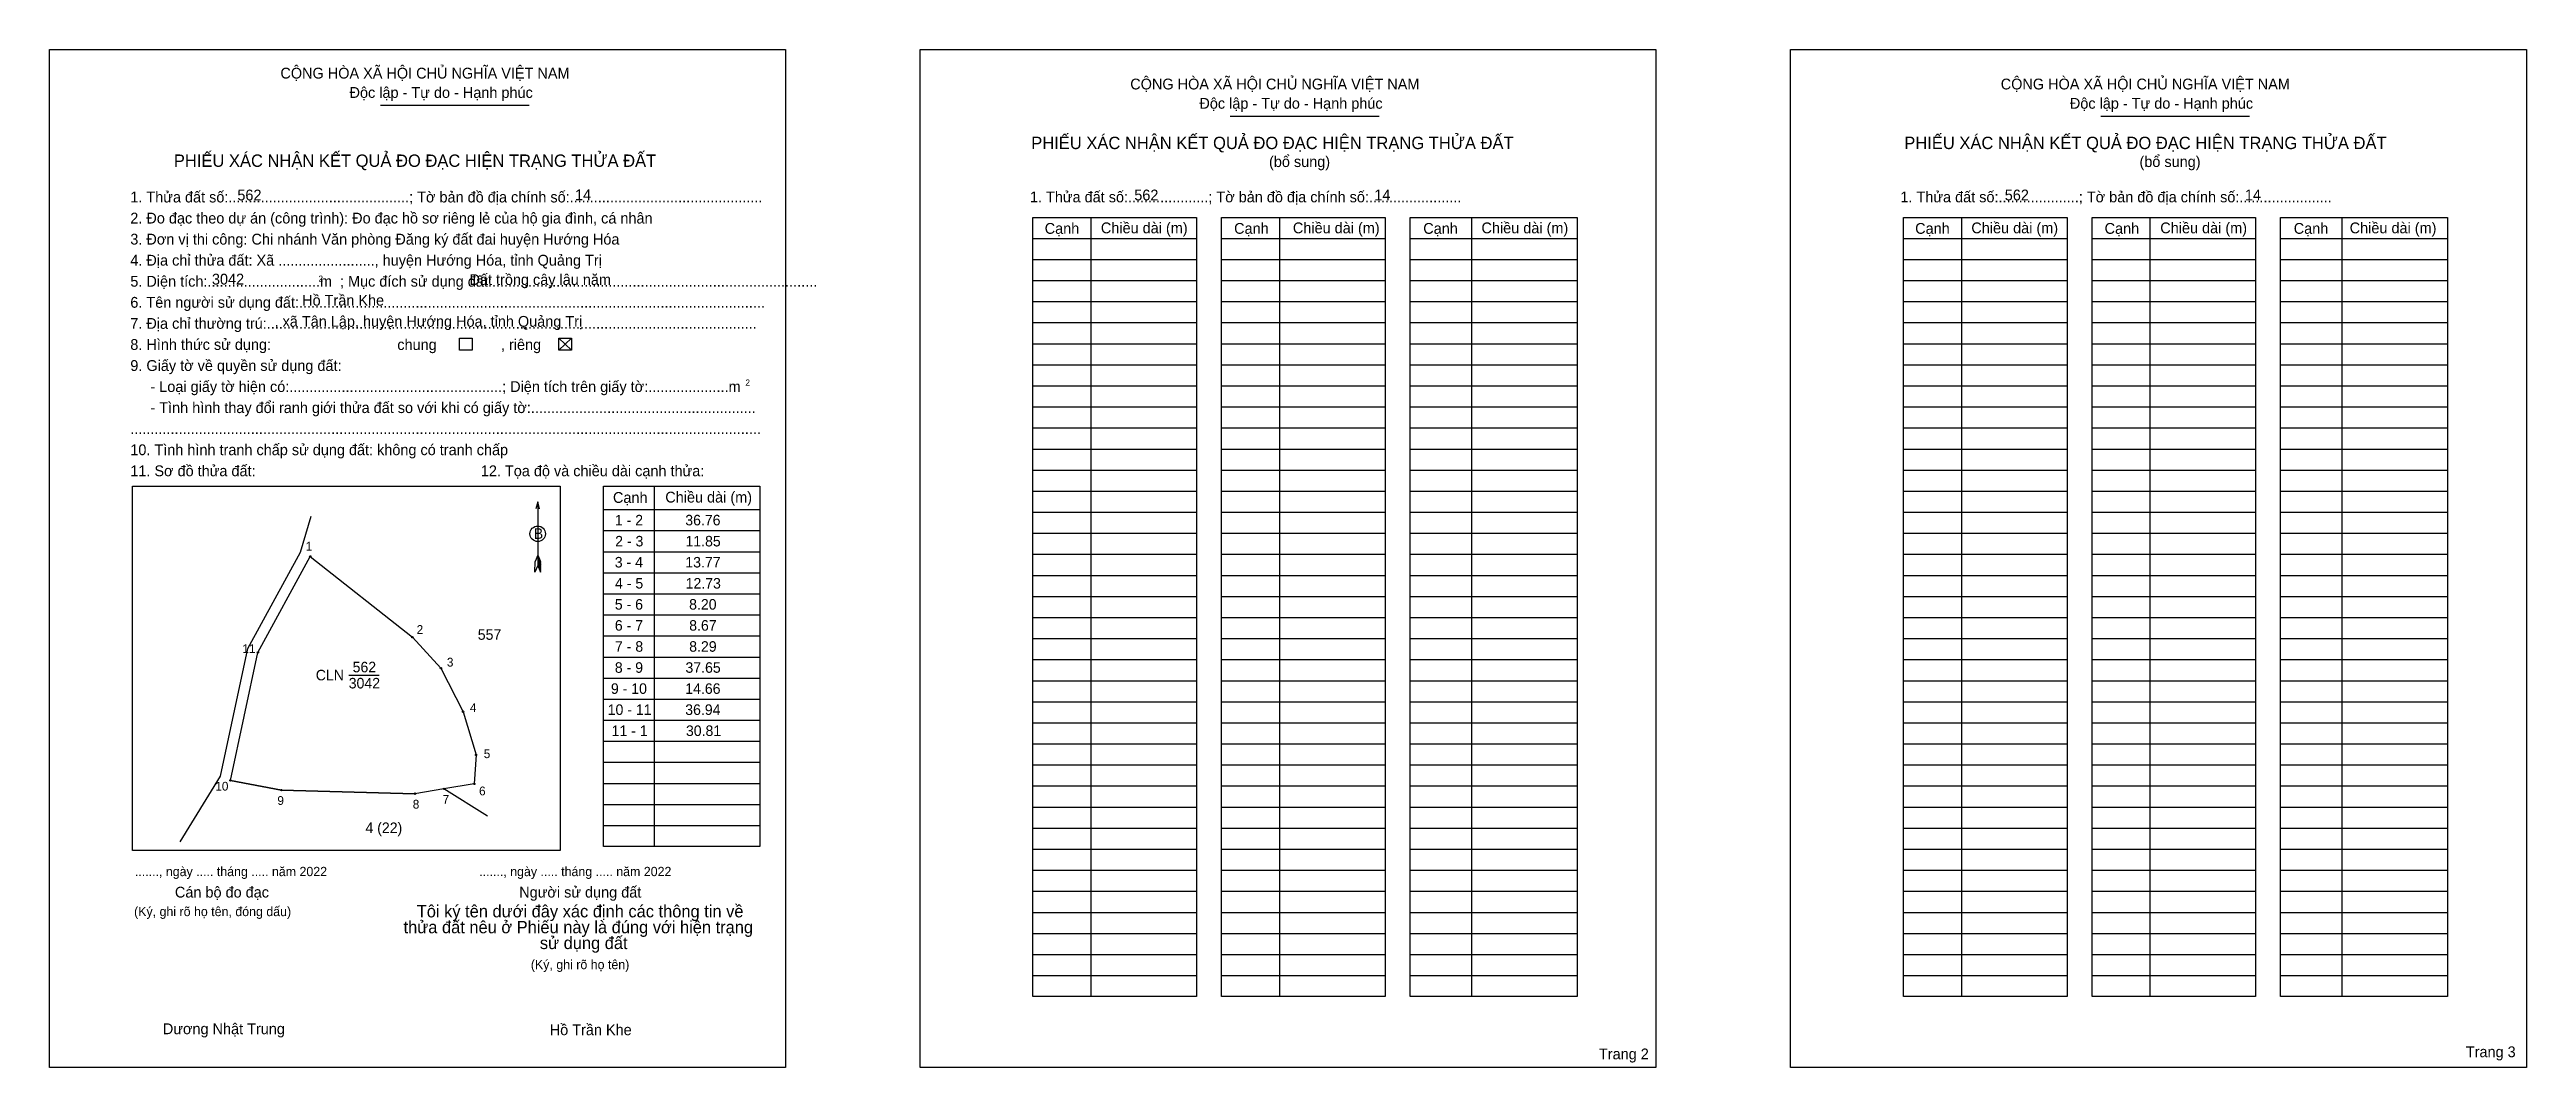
# Model space of a CAD drawing. Extents: x 548503 to 549202, y 1835998 to 1836285.
import ezdxf

# ---------------------------------------------------------------- set-up
doc = ezdxf.new("R2010")
doc.units = 0
for name, color, linetype in [('Level 1', 7, 'Continuous'), ('Level 10', 7, 'Continuous'), ('Level 11', 7, 'Continuous'), ('Level 13', 7, 'Continuous'), ('Level 2', 7, 'Continuous'), ('Level 25', 7, 'Continuous'), ('Level 48', 7, 'Continuous'), ('Level 50', 7, 'Continuous'), ('Level 52', 7, 'Continuous'), ('Level 55', 7, 'Continuous'), ('Level 6', 7, 'Continuous'), ('Level 9', 7, 'Continuous')]:
    doc.layers.add(name, color=color, linetype=linetype)

msp = doc.modelspace()

# ---------------------------------------------------------------- linework, layer by layer
at = {"layer": 'Level 1'}
for p, q in [((548502.99, 1836285.08), (548502.99, 1836285.08)), ((548748.5, 1836285.08), (548748.5, 1836285.08)), ((548596.32, 1836269.36), (548638.29, 1836269.36)), ((548836, 1836266.3), (548877.98, 1836266.3)), ((549081.51, 1836266.3), (549123.49, 1836266.3)), ((548796.7, 1836237.75), (548796.7, 1836017.97)), ((548849.87, 1836237.75), (548849.87, 1836017.97)), ((548904.04, 1836237.75), (548904.04, 1836017.97)), ((549042.21, 1836237.75), (549042.21, 1836017.97)), ((549095.39, 1836237.75), (549095.39, 1836017.97)), ((549149.55, 1836237.75), (549149.55, 1836017.97)), ((548780.36, 1836231.81), (548826.5, 1836231.81)), ((548833.54, 1836231.81), (548879.67, 1836231.81)), ((548886.72, 1836231.81), (548933.84, 1836231.81)), ((549025.87, 1836231.81), (549072.01, 1836231.81)), ((549079.05, 1836231.81), (549125.18, 1836231.81)), ((549132.23, 1836231.81), (549179.35, 1836231.81)), ((548780.36, 1836225.87), (548826.5, 1836225.87)), ((548833.54, 1836225.87), (548879.67, 1836225.87)), ((548886.72, 1836225.87), (548933.84, 1836225.87)), ((549025.87, 1836225.87), (549072.01, 1836225.87)), ((549079.05, 1836225.87), (549125.18, 1836225.87)), ((549132.23, 1836225.87), (549179.35, 1836225.87)), ((548780.36, 1836219.93), (548826.5, 1836219.93)), ((548833.54, 1836219.93), (548879.67, 1836219.93)), ((548886.72, 1836219.93), (548933.84, 1836219.93)), ((549025.87, 1836219.93), (549072.01, 1836219.93)), ((549079.05, 1836219.93), (549125.18, 1836219.93)), ((549132.23, 1836219.93), (549179.35, 1836219.93)), ((548780.36, 1836213.99), (548826.5, 1836213.99)), ((548780.36, 1836208.05), (548826.5, 1836208.05)), ((548833.54, 1836213.99), (548879.67, 1836213.99)), ((548833.54, 1836208.05), (548879.67, 1836208.05)), ((548886.72, 1836213.99), (548933.84, 1836213.99)), ((548886.72, 1836208.05), (548933.84, 1836208.05)), ((549025.87, 1836213.99), (549072.01, 1836213.99)), ((549025.87, 1836208.05), (549072.01, 1836208.05)), ((549079.05, 1836213.99), (549125.18, 1836213.99)), ((549079.05, 1836208.05), (549125.18, 1836208.05)), ((549132.23, 1836213.99), (549179.35, 1836213.99)), ((549132.23, 1836208.05), (549179.35, 1836208.05)), ((548646.62, 1836203.66), (548650.19, 1836200.33)), ((548646.62, 1836200.33), (548650.19, 1836203.66)), ((548780.36, 1836202.11), (548826.5, 1836202.11)), ((548833.54, 1836202.11), (548879.67, 1836202.11)), ((548886.72, 1836202.11), (548933.84, 1836202.11)), ((549025.87, 1836202.11), (549072.01, 1836202.11)), ((549079.05, 1836202.11), (549125.18, 1836202.11)), ((549132.23, 1836202.11), (549179.35, 1836202.11)), ((548780.36, 1836196.17), (548826.5, 1836196.17)), ((548833.54, 1836196.17), (548879.67, 1836196.17)), ((548886.72, 1836196.17), (548933.84, 1836196.17)), ((549025.87, 1836196.17), (549072.01, 1836196.17)), ((549079.05, 1836196.17), (549125.18, 1836196.17)), ((549132.23, 1836196.17), (549179.35, 1836196.17)), ((548780.36, 1836190.23), (548826.5, 1836190.23)), ((548833.54, 1836190.23), (548879.67, 1836190.23)), ((548886.72, 1836190.23), (548933.84, 1836190.23)), ((549025.87, 1836190.23), (549072.01, 1836190.23)), ((549079.05, 1836190.23), (549125.18, 1836190.23)), ((549132.23, 1836190.23), (549179.35, 1836190.23)), ((548780.36, 1836184.29), (548826.5, 1836184.29)), ((548833.54, 1836184.29), (548879.67, 1836184.29)), ((548886.72, 1836184.29), (548933.84, 1836184.29)), ((549025.87, 1836184.29), (549072.01, 1836184.29)), ((549079.05, 1836184.29), (549125.18, 1836184.29)), ((549132.23, 1836184.29), (549179.35, 1836184.29)), ((548780.36, 1836178.35), (548826.5, 1836178.35)), ((548780.36, 1836172.41), (548826.5, 1836172.41)), ((548833.54, 1836178.35), (548879.67, 1836178.35)), ((548833.54, 1836172.41), (548879.67, 1836172.41)), ((548886.72, 1836178.35), (548933.84, 1836178.35)), ((548886.72, 1836172.41), (548933.84, 1836172.41)), ((549025.87, 1836178.35), (549072.01, 1836178.35)), ((549025.87, 1836172.41), (549072.01, 1836172.41)), ((549079.05, 1836178.35), (549125.18, 1836178.35)), ((549079.05, 1836172.41), (549125.18, 1836172.41)), ((549132.23, 1836178.35), (549179.35, 1836178.35)), ((549132.23, 1836172.41), (549179.35, 1836172.41)), ((548780.36, 1836166.47), (548826.5, 1836166.47)), ((548833.54, 1836166.47), (548879.67, 1836166.47)), ((548886.72, 1836166.47), (548933.84, 1836166.47)), ((549025.87, 1836166.47), (549072.01, 1836166.47)), ((549079.05, 1836166.47), (549125.18, 1836166.47)), ((549132.23, 1836166.47), (549179.35, 1836166.47)), ((548526.36, 1836161.93), (548526.36, 1836161.93)), ((548673.48, 1836161.96), (548673.48, 1836060.28)), ((548780.36, 1836160.53), (548826.5, 1836160.53)), ((548833.54, 1836160.53), (548879.67, 1836160.53)), ((548886.72, 1836160.53), (548933.84, 1836160.53)), ((549025.87, 1836160.53), (549072.01, 1836160.53)), ((549079.05, 1836160.53), (549125.18, 1836160.53)), ((549132.23, 1836160.53), (549179.35, 1836160.53)), ((548640.66, 1836157.49), (548640.66, 1836139.52)), ((548659.23, 1836155.32), (548703.28, 1836155.32)), ((548780.36, 1836154.59), (548826.5, 1836154.59)), ((548833.54, 1836154.59), (548879.67, 1836154.59)), ((548886.72, 1836154.59), (548933.84, 1836154.59)), ((549025.87, 1836154.59), (549072.01, 1836154.59)), ((549079.05, 1836154.59), (549125.18, 1836154.59)), ((549132.23, 1836154.59), (549179.35, 1836154.59)), ((548659.23, 1836149.38), (548703.28, 1836149.38)), ((548780.36, 1836148.65), (548826.5, 1836148.65)), ((548833.54, 1836148.65), (548879.67, 1836148.65)), ((548886.72, 1836148.65), (548933.84, 1836148.65)), ((549025.87, 1836148.65), (549072.01, 1836148.65)), ((549079.05, 1836148.65), (549125.18, 1836148.65)), ((549132.23, 1836148.65), (549179.35, 1836148.65)), ((548639.87, 1836137.69), (548639.91, 1836140.66)), ((548640.66, 1836139.52), (548639.87, 1836137.69)), ((548640.66, 1836142.49), (548639.91, 1836140.66)), ((548640.66, 1836142.49), (548641.43, 1836140.66)), ((548640.66, 1836142.23), (548641.43, 1836140.39)), ((548640.66, 1836141.97), (548641.43, 1836140.13)), ((548640.66, 1836141.72), (548641.44, 1836139.87)), ((548640.66, 1836141.45), (548641.44, 1836139.6)), ((548640.66, 1836141.19), (548641.44, 1836139.33)), ((548640.66, 1836140.93), (548641.44, 1836139.06)), ((548640.66, 1836140.68), (548641.45, 1836138.8)), ((548640.66, 1836140.42), (548641.45, 1836138.53)), ((548640.66, 1836140.16), (548641.45, 1836138.26)), ((548640.66, 1836139.9), (548641.46, 1836138)), ((548640.66, 1836139.52), (548641.46, 1836137.69)), ((548641.46, 1836137.69), (548641.43, 1836140.66)), ((548659.23, 1836143.44), (548703.28, 1836143.44)), ((548659.23, 1836137.5), (548703.28, 1836137.5)), ((548780.36, 1836142.71), (548826.5, 1836142.71)), ((548833.54, 1836142.71), (548879.67, 1836142.71)), ((548886.72, 1836142.71), (548933.84, 1836142.71)), ((549025.87, 1836142.71), (549072.01, 1836142.71)), ((549079.05, 1836142.71), (549125.18, 1836142.71)), ((549132.23, 1836142.71), (549179.35, 1836142.71)), ((548659.23, 1836131.56), (548703.28, 1836131.56)), ((548780.36, 1836136.77), (548826.5, 1836136.77)), ((548780.36, 1836130.83), (548826.5, 1836130.83)), ((548833.54, 1836136.77), (548879.67, 1836136.77)), ((548833.54, 1836130.83), (548879.67, 1836130.83)), ((548886.72, 1836136.77), (548933.84, 1836136.77)), ((548886.72, 1836130.83), (548933.84, 1836130.83)), ((549025.87, 1836136.77), (549072.01, 1836136.77)), ((549025.87, 1836130.83), (549072.01, 1836130.83)), ((549079.05, 1836136.77), (549125.18, 1836136.77)), ((549079.05, 1836130.83), (549125.18, 1836130.83)), ((549132.23, 1836136.77), (549179.35, 1836136.77)), ((549132.23, 1836130.83), (549179.35, 1836130.83)), ((548659.23, 1836125.62), (548703.28, 1836125.62)), ((548780.36, 1836124.89), (548826.5, 1836124.89)), ((548833.54, 1836124.89), (548879.67, 1836124.89)), ((548886.72, 1836124.89), (548933.84, 1836124.89)), ((549025.87, 1836124.89), (549072.01, 1836124.89)), ((549079.05, 1836124.89), (549125.18, 1836124.89)), ((549132.23, 1836124.89), (549179.35, 1836124.89)), ((548659.23, 1836119.68), (548703.28, 1836119.68)), ((548780.36, 1836118.95), (548826.5, 1836118.95)), ((548833.54, 1836118.95), (548879.67, 1836118.95)), ((548886.72, 1836118.95), (548933.84, 1836118.95)), ((549025.87, 1836118.95), (549072.01, 1836118.95)), ((549079.05, 1836118.95), (549125.18, 1836118.95)), ((549132.23, 1836118.95), (549179.35, 1836118.95)), ((548659.23, 1836113.74), (548703.28, 1836113.74)), ((548780.36, 1836113.01), (548826.5, 1836113.01)), ((548833.54, 1836113.01), (548879.67, 1836113.01)), ((548886.72, 1836113.01), (548933.84, 1836113.01)), ((549025.87, 1836113.01), (549072.01, 1836113.01)), ((549079.05, 1836113.01), (549125.18, 1836113.01)), ((549132.23, 1836113.01), (549179.35, 1836113.01)), ((548659.23, 1836107.8), (548703.28, 1836107.8)), ((548780.36, 1836107.07), (548826.5, 1836107.07)), ((548833.54, 1836107.07), (548879.67, 1836107.07)), ((548886.72, 1836107.07), (548933.84, 1836107.07)), ((549025.87, 1836107.07), (549072.01, 1836107.07)), ((549079.05, 1836107.07), (549125.18, 1836107.07)), ((549132.23, 1836107.07), (549179.35, 1836107.07)), ((548659.23, 1836101.86), (548703.28, 1836101.86)), ((548659.23, 1836095.92), (548703.28, 1836095.92)), ((548780.36, 1836101.13), (548826.5, 1836101.13)), ((548833.54, 1836101.13), (548879.67, 1836101.13)), ((548886.72, 1836101.13), (548933.84, 1836101.13)), ((549025.87, 1836101.13), (549072.01, 1836101.13)), ((549079.05, 1836101.13), (549125.18, 1836101.13)), ((549132.23, 1836101.13), (549179.35, 1836101.13)), ((548659.23, 1836089.98), (548703.28, 1836089.98)), ((548780.36, 1836095.19), (548826.5, 1836095.19)), ((548780.36, 1836089.25), (548826.5, 1836089.25)), ((548833.54, 1836095.19), (548879.67, 1836095.19)), ((548833.54, 1836089.25), (548879.67, 1836089.25)), ((548886.72, 1836095.19), (548933.84, 1836095.19)), ((548886.72, 1836089.25), (548933.84, 1836089.25)), ((549025.87, 1836095.19), (549072.01, 1836095.19)), ((549025.87, 1836089.25), (549072.01, 1836089.25)), ((549079.05, 1836095.19), (549125.18, 1836095.19)), ((549079.05, 1836089.25), (549125.18, 1836089.25)), ((549132.23, 1836095.19), (549179.35, 1836095.19)), ((549132.23, 1836089.25), (549179.35, 1836089.25)), ((548659.23, 1836084.04), (548703.28, 1836084.04)), ((548780.36, 1836083.31), (548826.5, 1836083.31)), ((548833.54, 1836083.31), (548879.67, 1836083.31)), ((548886.72, 1836083.31), (548933.84, 1836083.31)), ((549025.87, 1836083.31), (549072.01, 1836083.31)), ((549079.05, 1836083.31), (549125.18, 1836083.31)), ((549132.23, 1836083.31), (549179.35, 1836083.31)), ((548659.23, 1836078.1), (548703.28, 1836078.1)), ((548780.36, 1836077.37), (548826.5, 1836077.37)), ((548833.54, 1836077.37), (548879.67, 1836077.37)), ((548886.72, 1836077.37), (548933.84, 1836077.37)), ((549025.87, 1836077.37), (549072.01, 1836077.37)), ((549079.05, 1836077.37), (549125.18, 1836077.37)), ((549132.23, 1836077.37), (549179.35, 1836077.37)), ((548659.23, 1836072.16), (548703.28, 1836072.16)), ((548780.36, 1836071.43), (548826.5, 1836071.43)), ((548833.54, 1836071.43), (548879.67, 1836071.43)), ((548886.72, 1836071.43), (548933.84, 1836071.43)), ((549025.87, 1836071.43), (549072.01, 1836071.43)), ((549079.05, 1836071.43), (549125.18, 1836071.43)), ((549132.23, 1836071.43), (549179.35, 1836071.43)), ((548659.23, 1836066.22), (548703.28, 1836066.22)), ((548780.36, 1836065.49), (548826.5, 1836065.49)), ((548833.54, 1836065.49), (548879.67, 1836065.49)), ((548886.72, 1836065.49), (548933.84, 1836065.49)), ((549025.87, 1836065.49), (549072.01, 1836065.49)), ((549079.05, 1836065.49), (549125.18, 1836065.49)), ((549132.23, 1836065.49), (549179.35, 1836065.49)), ((548647.02, 1836059.14), (548647.02, 1836059.14)), ((548780.36, 1836059.55), (548826.5, 1836059.55)), ((548780.36, 1836053.61), (548826.5, 1836053.61)), ((548833.54, 1836059.55), (548879.67, 1836059.55)), ((548833.54, 1836053.61), (548879.67, 1836053.61)), ((548886.72, 1836059.55), (548933.84, 1836059.55)), ((548886.72, 1836053.61), (548933.84, 1836053.61)), ((549025.87, 1836059.55), (549072.01, 1836059.55)), ((549025.87, 1836053.61), (549072.01, 1836053.61)), ((549079.05, 1836059.55), (549125.18, 1836059.55)), ((549079.05, 1836053.61), (549125.18, 1836053.61)), ((549132.23, 1836059.55), (549179.35, 1836059.55)), ((549132.23, 1836053.61), (549179.35, 1836053.61)), ((548780.36, 1836047.67), (548826.5, 1836047.67)), ((548833.54, 1836047.67), (548879.67, 1836047.67)), ((548886.72, 1836047.67), (548933.84, 1836047.67)), ((549025.87, 1836047.67), (549072.01, 1836047.67)), ((549079.05, 1836047.67), (549125.18, 1836047.67)), ((549132.23, 1836047.67), (549179.35, 1836047.67)), ((548780.36, 1836041.73), (548826.5, 1836041.73)), ((548833.54, 1836041.73), (548879.67, 1836041.73)), ((548886.72, 1836041.73), (548933.84, 1836041.73)), ((549025.87, 1836041.73), (549072.01, 1836041.73)), ((549079.05, 1836041.73), (549125.18, 1836041.73)), ((549132.23, 1836041.73), (549179.35, 1836041.73)), ((548780.36, 1836035.79), (548826.5, 1836035.79)), ((548833.54, 1836035.79), (548879.67, 1836035.79)), ((548886.72, 1836035.79), (548933.84, 1836035.79)), ((549025.87, 1836035.79), (549072.01, 1836035.79)), ((549079.05, 1836035.79), (549125.18, 1836035.79)), ((549132.23, 1836035.79), (549179.35, 1836035.79)), ((548780.36, 1836029.85), (548826.5, 1836029.85)), ((548833.54, 1836029.85), (548879.67, 1836029.85)), ((548886.72, 1836029.85), (548933.84, 1836029.85)), ((549025.87, 1836029.85), (549072.01, 1836029.85)), ((549079.05, 1836029.85), (549125.18, 1836029.85)), ((549132.23, 1836029.85), (549179.35, 1836029.85)), ((548780.36, 1836023.91), (548826.5, 1836023.91)), ((548833.54, 1836023.91), (548879.67, 1836023.91)), ((548886.72, 1836023.91), (548933.84, 1836023.91)), ((549025.87, 1836023.91), (549072.01, 1836023.91)), ((549079.05, 1836023.91), (549125.18, 1836023.91)), ((549132.23, 1836023.91), (549179.35, 1836023.91)), ((548710.57, 1835997.98), (548710.57, 1835997.98)), ((548956.07, 1835997.98), (548956.07, 1835997.98))]:
    msp.add_line(p, q, dxfattribs=at)
for points in [[(548780.36, 1836237.75), (548826.5, 1836237.75), (548826.5, 1836017.97), (548780.36, 1836017.97)], [(548833.54, 1836237.75), (548879.67, 1836237.75), (548879.67, 1836017.97), (548833.54, 1836017.97)], [(548886.72, 1836237.75), (548933.84, 1836237.75), (548933.84, 1836017.97), (548886.72, 1836017.97)], [(549025.87, 1836237.75), (549072.01, 1836237.75), (549072.01, 1836017.97), (549025.87, 1836017.97)], [(549079.05, 1836237.75), (549125.18, 1836237.75), (549125.18, 1836017.97), (549079.05, 1836017.97)], [(549132.23, 1836237.75), (549179.35, 1836237.75), (549179.35, 1836017.97), (549132.23, 1836017.97)], [(548526.36, 1836161.93), (548647.02, 1836161.93), (548647.02, 1836059.14), (548526.36, 1836059.14)], [(548659.23, 1836161.96), (548703.28, 1836161.96), (548703.28, 1836060.28), (548659.23, 1836060.28)]]:
    msp.add_lwpolyline(points, close=True, dxfattribs=at)
msp.add_lwpolyline([(548641.18, 1836155.58), (548640.66, 1836157.49), (548640.15, 1836155.58)], dxfattribs=at)
msp.add_circle((548640.67, 1836148.5), 2.19, dxfattribs=at)
at = {"layer": 'Level 10'}
msp.add_lwpolyline([(548561.76, 1836115.05), (548576.51, 1836142.1), (548605.35, 1836119.31), (548613.37, 1836110.58), (548619.63, 1836098.32), (548623.29, 1836086.13), (548622.77, 1836077.95), (548614.22, 1836076.54), (548606.04, 1836075.19), (548568.4, 1836076.22), (548553.99, 1836078.94)], close=True, dxfattribs=at)
at = {"layer": 'Level 11'}
for centre in [(548576.51, 1836142.1), (548605.35, 1836119.31), (548561.76, 1836115.05), (548561.76, 1836115.05), (548613.37, 1836110.58), (548619.63, 1836098.32), (548623.29, 1836086.13), (548553.99, 1836078.94), (548568.4, 1836076.22), (548606.04, 1836075.19), (548614.22, 1836076.54), (548622.77, 1836077.95)]:
    msp.add_circle(centre, 0.198, dxfattribs=at)
at = {"layer": 'Level 2'}
for points in [[(548502.99, 1836285.08), (548710.56, 1836285.08), (548710.56, 1835997.98), (548502.99, 1835997.98)], [(548748.5, 1836285.08), (548956.07, 1836285.08), (548956.07, 1835997.98), (548748.5, 1835997.98)], [(548994.01, 1836285.08), (549201.58, 1836285.08), (549201.58, 1835997.98), (548994.01, 1835997.98)]]:
    msp.add_lwpolyline(points, close=True, dxfattribs=at)
at = {"layer": 'Level 25'}
for p, q in [((548553.99, 1836078.94), (548568.4, 1836076.22)), ((548568.4, 1836076.22), (548606.04, 1836075.19))]:
    msp.add_line(p, q, dxfattribs=at)
at = {"layer": 'Level 50'}
for points in [[(548618.58, 1836203.66), (548622.14, 1836203.66), (548622.14, 1836200.33), (548618.58, 1836200.33)], [(548646.62, 1836203.66), (548650.19, 1836203.66), (548650.19, 1836200.33), (548646.62, 1836200.33)]]:
    msp.add_lwpolyline(points, close=True, dxfattribs=at)
at = {"layer": 'Level 9'}
for p, q in [((548573.73, 1836143.27), (548576.79, 1836153.45)), ((548558.92, 1836116.11), (548573.73, 1836143.27)), ((548551.17, 1836080.09), (548558.92, 1836116.11)), ((548587.37, 1836108.64), (548595.97, 1836108.64)), ((548539.87, 1836061.63), (548551.17, 1836080.09)), ((548626.48, 1836068.87), (548614.22, 1836076.54))]:
    msp.add_line(p, q, dxfattribs=at)

# ---------------------------------------------------------------- texts
at = {"layer": 'Level 1'}
for s, height, p in [('CỘNG HÒA XÃ HỘI CHỦ NGHĨA VIỆT NAM', 3.049, (548568.1, 1836276.89)), ('CỘNG HÒA XÃ HỘI CHỦ NGHĨA VIỆT NAM', 3.049, (548807.79, 1836273.82)), ('CỘNG HÒA XÃ HỘI CHỦ NGHĨA VIỆT NAM', 3.049, (549053.3, 1836273.82)), ('Độc lập - Tự do - Hạnh phúc', 3.049, (548587.6, 1836271.44)), ('Độc lập - Tự do - Hạnh phúc', 3.049, (548827.29, 1836268.38)), ('Độc lập - Tự do - Hạnh phúc', 3.049, (549072.8, 1836268.38)), ('PHIẾU XÁC NHẬN KẾT QUẢ ĐO ĐẠC HIỆN TRẠNG THỬA ĐẤT', 3.485, (548538.05, 1836251.99)), ('PHIẾU XÁC NHẬN KẾT QUẢ ĐO ĐẠC HIỆN TRẠNG THỬA ĐẤT', 3.485, (548779.87, 1836257)), ('PHIẾU XÁC NHẬN KẾT QUẢ ĐO ĐẠC HIỆN TRẠNG THỬA ĐẤT', 3.485, (549026.1, 1836257)), ('(bổ sung)', 3.049, (548846.93, 1836251.94)), ('(bổ sung)', 3.049, (549092.44, 1836251.94)), ('1. Thửa đất số:.............................................; Tờ bản đồ địa chính số:................................................', 3.04903, (548525.77, 1836241.95)), ('1. Thửa đất số:....................; Tờ bản đồ địa chính số:.......................', 3.049, (548779.5, 1836241.98)), ('1. Thửa đất số:....................; Tờ bản đồ địa chính số:.......................', 3.049, (549025.01, 1836241.98)), ('2. Đo đạc theo dự án (công trình): Đo đạc hồ sơ riêng lẻ của hộ gia đình, cá nhân', 3.049, (548525.77, 1836236.01)), ('Cạnh', 3.049, (548783.66, 1836233.1)), ('Chiều dài (m)', 3.049, (548799.5, 1836233.25)), ('Cạnh', 3.049, (548837.09, 1836233.1)), ('Chiều dài (m)', 3.049, (548853.66, 1836233.25)), ('Cạnh', 3.049, (548890.43, 1836233.1)), ('Chiều dài (m)', 3.049, (548906.85, 1836233.25)), ('Cạnh', 3.049, (549029.17, 1836233.1)), ('Chiều dài (m)', 3.049, (549045.01, 1836233.25)), ('Cạnh', 3.049, (549082.6, 1836233.1)), ('Chiều dài (m)', 3.049, (549098.3, 1836233.25)), ('Cạnh', 3.049, (549135.94, 1836233.1)), ('Chiều dài (m)', 3.049, (549151.72, 1836233.25)), ('3. Đơn vị thi công: Chi nhánh Văn phòng Đăng ký đất đai huyện Hướng Hóa', 3.049, (548525.77, 1836230.07)), ('4. Địa chỉ thửa đất: Xã ........................, huyện Hướng Hóa, tỉnh Quảng Trị', 3.049, (548525.77, 1836224.13)), ('5. Diện tích:............................m  ; Mục đích sử dụng đất:.................................................................................', 3.04903, (548525.77, 1836218.19)), ('2', 1.74, (548578.83, 1836219.58)), ('6. Tên người sử dụng đất:....................................................................................................................', 3.04903, (548525.77, 1836212.25)), ('7. Địa chỉ thường trú:..........................................................................................................................', 3.04903, (548525.77, 1836206.31)), ('chung                , riêng', 3.049, (548601.07, 1836200.34)), ('9. Giấy tờ về quyền sử dụng đất:', 3.049, (548525.77, 1836194.43)), ('     - Loại giấy tờ hiện có:.....................................................; Diện tích trên giấy tờ:....................m', 3.04903, (548525.77, 1836188.49)), ('2', 1.74, (548699.25, 1836190.27)), ('     - Tình hình thay đổi ranh giới thửa đất so với khi có giấy tờ:........................................................', 3.04903, (548525.77, 1836182.55)), ('10. Tình hình tranh chấp sử dụng đất: không có tranh chấp', 3.049, (548525.77, 1836170.67)), ('.............................................................................................................................................................', 3.04903, (548525.77, 1836176.61)), ('11. Sơ đồ thửa đất:', 3.049, (548525.77, 1836164.73)), ('12. Tọa độ và chiều dài cạnh thửa:', 3.049, (548624.63, 1836164.73)), ('Cạnh', 3.049, (548661.9, 1836157.21)), ('Chiều dài (m)', 3.049, (548676.65, 1836157.31)), ('B', 2.97, (548639.57, 1836147.06)), ('......., ngày ..... tháng ..... năm 2022', 2.6136, (548527.06, 1836051.94)), ('......., ngày ..... tháng ..... năm 2022', 2.6136, (548624.17, 1836051.94)), ('Cán bộ đo đạc', 3.049, (548538.35, 1836045.9)), ('Người sử dụng đất', 3.049, (548635.46, 1836045.9)), ('(Ký, ghi rõ họ tên, đóng dấu)', 2.6136, (548526.83, 1836040.66)), ('thửa đất nêu ở Phiếu này là đúng với hiện trạng', 3.4648, (548602.84, 1836035.83)), ('Tôi ký tên dưới đây xác định các thông tin về', 3.4648, (548606.55, 1836040.31)), ('sử dụng đất', 3.4648, (548641.28, 1836031.37)), ('(Ký, ghi rõ họ tên)', 2.6136, (548638.73, 1836025.7)), ('Dương Nhật Trung', 3.049, (548534.95, 1836007.36)), ('Trang 2', 3.049, (548939.99, 1836000.27)), ('Trang 3', 3.049, (549184.48, 1836000.87))]:
    msp.add_text(s, height=height, dxfattribs=at).set_placement(p)
at = {"layer": 'Level 13'}
for s, p in [('CLN', (548578.07, 1836107.16)), ('562', (548588.47, 1836109.43)), ('3042', (548587.37, 1836104.88))]:
    msp.add_text(s, height=2.97, dxfattribs=at).set_placement(p)
at = {"layer": 'Level 48'}
msp.add_text('8. Hình thức sử dụng:', height=3.0491, dxfattribs=at).set_placement((548525.77, 1836200.37))
at = {"layer": 'Level 52'}
for s, p in [('1 - 2', (548662.43, 1836150.87)), ('36.76', (548682.29, 1836150.87)), ('2 - 3', (548662.52, 1836144.93)), ('11.85', (548682.35, 1836144.93)), ('3 - 4', (548662.41, 1836138.99)), ('13.77', (548682.31, 1836138.99)), ('4 - 5', (548662.48, 1836133.05)), ('12.73', (548682.39, 1836133.05)), ('5 - 6', (548662.42, 1836127.11)), ('6 - 7', (548662.43, 1836121.17)), ('8.20', (548683.38, 1836127.11)), ('8.67', (548683.4, 1836121.17)), ('557', (548623.77, 1836118.59)), ('7 - 8', (548662.46, 1836115.23)), ('8.29', (548683.4, 1836115.23)), ('8 - 9', (548662.43, 1836109.29)), ('37.65', (548682.35, 1836109.29)), ('9 - 10', (548661.32, 1836103.35)), ('14.66', (548682.29, 1836103.35)), ('10 - 11', (548660.41, 1836097.41)), ('36.94', (548682.28, 1836097.41)), ('11 - 1', (548661.51, 1836091.47)), ('30.81', (548682.48, 1836091.47)), ('4 (22)', (548592.09, 1836064.1))]:
    msp.add_text(s, height=2.97, dxfattribs=at).set_placement(p)
at = {"layer": 'Level 55'}
for s, p in [('1', (548576.48, 1836142.1)), ('2', (548605.32, 1836119.31)), ('11', (548561.7, 1836115.05)), ('3', (548613.34, 1836110.58)), ('4', (548619.6, 1836098.32)), ('5', (548623.26, 1836086.13)), ('10', (548553.92, 1836078.94)), ('9', (548568.37, 1836076.22)), ('8', (548606.01, 1836075.19)), ('7', (548614.19, 1836076.54)), ('6', (548622.74, 1836077.95))]:
    msp.add_text(s, height=0.099, dxfattribs=at).set_placement(p)
at = {"layer": 'Level 6'}
for s, height, p in [('562', 3.049, (548555.96, 1836242.52)), ('14', 3.049, (548651.18, 1836242.57)), ('562', 3.049, (548808.93, 1836242.52)), ('14', 3.049, (548876.65, 1836242.54)), ('562', 3.049, (549054.44, 1836242.52)), ('14', 3.049, (549122.16, 1836242.54)), ('3042', 3.049, (548548.79, 1836218.79)), ('Đất trồng cây lâu năm', 3.0492, (548621.44, 1836218.67)), ('Hồ Trần Khe', 3.0492, (548574.23, 1836212.83)), (', xã Tân Lập, huyện Hướng Hóa, tỉnh Quảng Trị', 3.0492, (548566.45, 1836206.88)), ('Hồ Trần Khe', 3.0492, (548644.06, 1836007.08))]:
    msp.add_text(s, height=height, dxfattribs=at).set_placement(p)
at = {"layer": 'Level 9'}
for s, height, p in [('1', 2.48, (548575.23, 1836143.77)), ('11', 2.475, (548557.37, 1836114.85)), ('2', 2.48, (548606.53, 1836120.25)), ('3', 2.48, (548615.05, 1836111.04)), ('4', 2.48, (548621.54, 1836098.19)), ('5', 2.48, (548625.45, 1836085.23)), ('10', 2.475, (548549.75, 1836076.06)), ('9', 2.48, (548567.25, 1836072.03)), ('7', 2.48, (548613.87, 1836072.37)), ('6', 2.48, (548624.13, 1836074.72)), ('8', 2.48, (548605.43, 1836070.99))]:
    msp.add_text(s, height=height, dxfattribs=at).set_placement(p)

doc.saveas('drawing.dxf')
